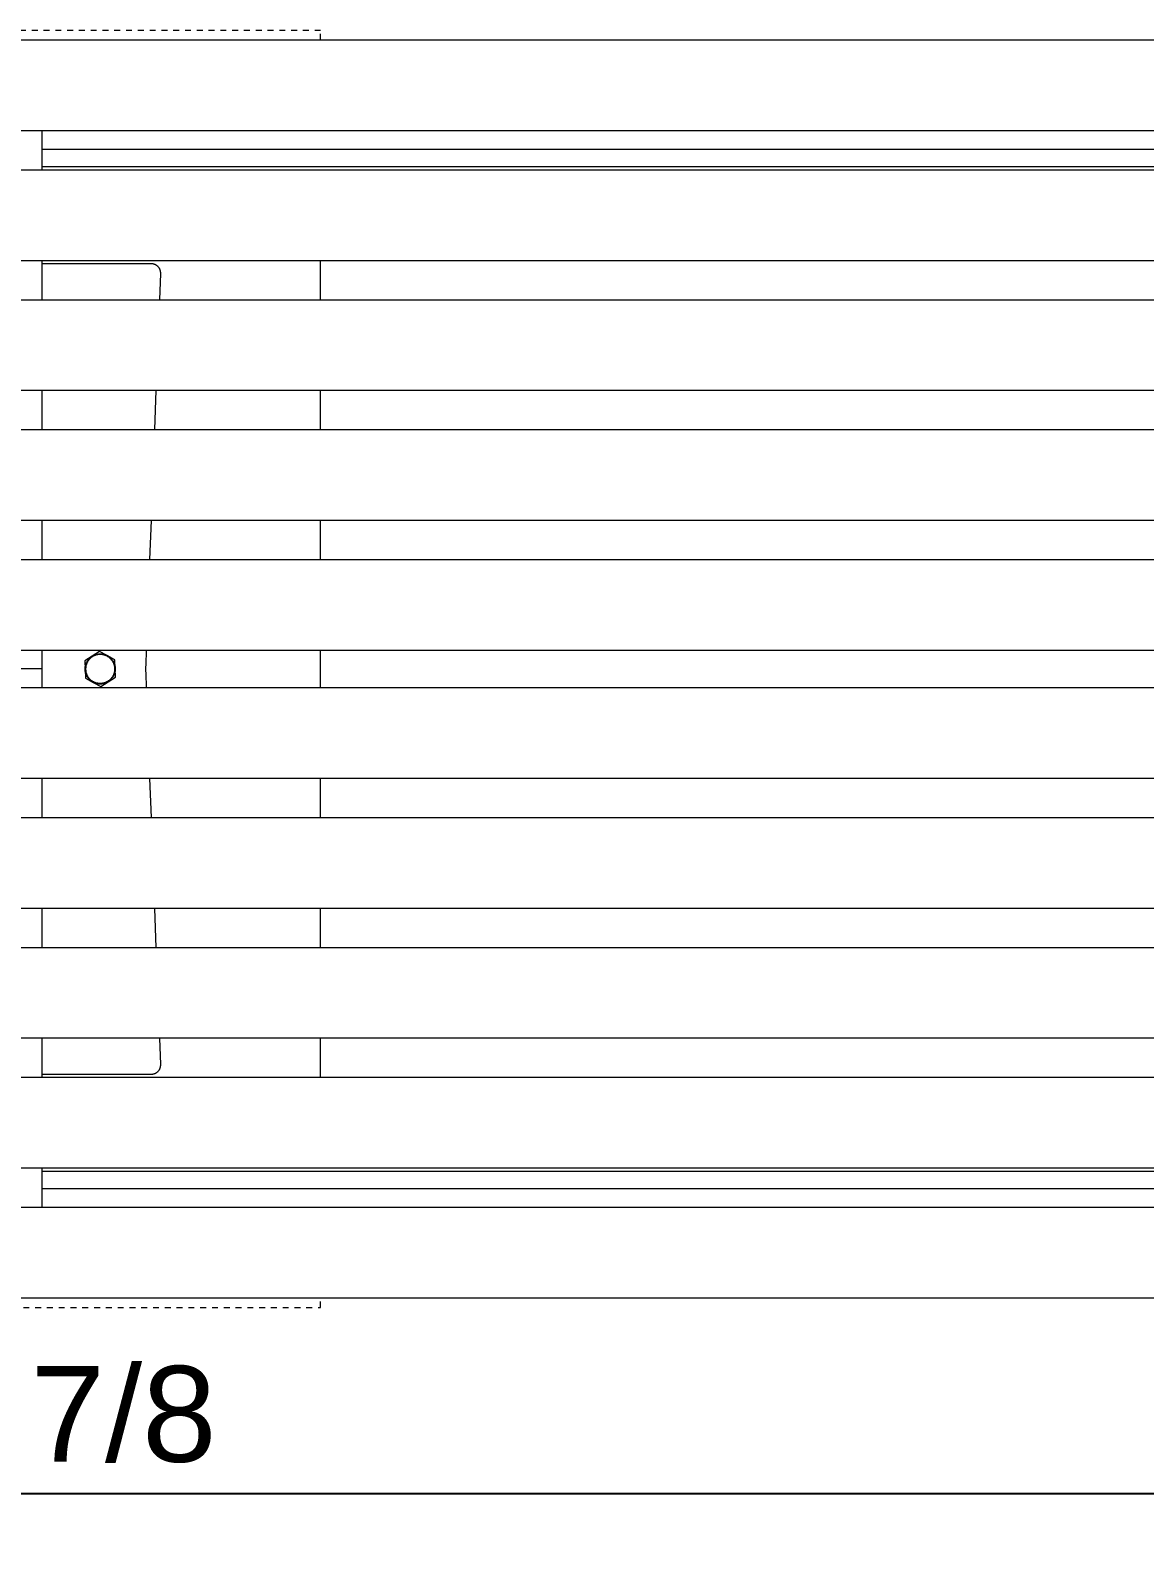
# Model space of a CAD drawing. Header units: inches. Extents: x 1 to 179, y 2 to 121.
# Drawn here: x 47.07 to 65.97, y 49.39 to 75.28 of the extents above; entities that cross this region are included whole.
import ezdxf

# ---------------------------------------------------------------- set-up
doc = ezdxf.new("R2010")
doc.units = ezdxf.units.IN
doc.linetypes.add('HIDDEN', pattern=[1.905, 1.27, -0.635])
for name, color, linetype, lineweight in [('ZANO_R', 7, 'Continuous', 0), ('ZANO_R_przerywana', 250, 'HIDDEN', 0), ('ZANO_W', 1, 'Continuous', 0)]:
    doc.layers.add(name, color=color, linetype=linetype, lineweight=lineweight)
doc.styles.get("Standard").update_dxf_attribs({"font": 'arial.ttf'})
doc.dimstyles.new('amerykanie', dxfattribs={"dimtxt": 50, "dimasz": 50, "dimexe": 0.5, "dimexo": 0.5, "dimgap": 1, "dimtad": 1, "dimdec": 0, "dimzin": 0, "dimlunit": 5, "dimtxsty": 'Standard', "dimcen": 0.09, "dimclrd": 1, "dimclre": 1, "dimclrt": 1, "dimazin": 0, "dimtfac": 1, "dimtdec": 0, "dimtmove": 0, "dimatfit": 3, "dimfxl": 1, "dimtzin": 0, "dimarcsym": 1})

# ---------------------------------------------------------------- blocks, each defined once
blk = doc.blocks.new('*D404')
at = {"layer": 'ZANO_W', "color": 1, "lineweight": -2}
for p, q in [((11.639, 53.528), (11.639, 49.969)), ((82.505, 53.528), (82.505, 49.969)), ((12.639, 50.469), (81.505, 50.469))]:
    blk.add_line(p, q, dxfattribs=at)
at = {"layer": 'ZANO_W', "color": 1}
for points in [[(12.639, 50.636), (12.639, 50.302), (11.639, 50.469)], [(81.505, 50.302), (81.505, 50.636), (82.505, 50.469)]]:
    blk.add_solid(points, dxfattribs=at)
at = {"layer": 'ZANO_W', "color": 1, "insert": (47.072, 51.809), "char_height": 1.625, "attachment_point": 5}
blk.add_mtext('70 7/8', dxfattribs=at)

msp = doc.modelspace()

# ---------------------------------------------------------------- linework, layer by layer
at = {"layer": 'ZANO_R'}
for p, q in [((11.83556, 75.12054), (82.30796, 75.12054)), ((82.30796, 73.57891), (11.83556, 73.57891)), ((47.26861, 72.91778), (47.26861, 73.57891)), ((79.74891, 73.26164), (47.26861, 73.26164)), ((11.83556, 72.91778), (82.30796, 72.91778)), ((79.74891, 72.96846), (47.26861, 72.96846)), ((82.30796, 71.37615), (11.83556, 71.37615)), ((47.26861, 70.71503), (47.26861, 71.37615)), ((49.12282, 71.32252), (47.26861, 71.32252)), ((49.1282, 71.32243), (49.12282, 71.32252)), ((49.13359, 71.32216), (49.1282, 71.32243)), ((49.13895, 71.32169), (49.13359, 71.32216)), ((49.1443, 71.32105), (49.13895, 71.32169)), ((49.14963, 71.32022), (49.1443, 71.32105)), ((49.15492, 71.31922), (49.14963, 71.32022)), ((49.16018, 71.31803), (49.15492, 71.31922)), ((49.16539, 71.31666), (49.16018, 71.31803)), ((49.17055, 71.31511), (49.16539, 71.31666)), ((49.17566, 71.31339), (49.17055, 71.31511)), ((49.18071, 71.3115), (49.17566, 71.31339)), ((49.18568, 71.30943), (49.18071, 71.3115)), ((49.19059, 71.3072), (49.18568, 71.30943)), ((49.19541, 71.30479), (49.19059, 71.3072)), ((49.20015, 71.30223), (49.19541, 71.30479)), ((49.2048, 71.2995), (49.20015, 71.30223)), ((49.20935, 71.29662), (49.2048, 71.2995)), ((49.2138, 71.29358), (49.20935, 71.29662)), ((49.21815, 71.29039), (49.2138, 71.29358)), ((49.22238, 71.28706), (49.21815, 71.29039)), ((49.22649, 71.28358), (49.22238, 71.28706)), ((49.23049, 71.27996), (49.22649, 71.28358)), ((49.23436, 71.27621), (49.23049, 71.27996)), ((49.2381, 71.27233), (49.23436, 71.27621)), ((49.2417, 71.26832), (49.2381, 71.27233)), ((49.24516, 71.26419), (49.2417, 71.26832)), ((49.24848, 71.25995), (49.24516, 71.26419)), ((49.25166, 71.2556), (49.24848, 71.25995)), ((49.25468, 71.25113), (49.25166, 71.2556)), ((49.25755, 71.24657), (49.25468, 71.25113)), ((49.26026, 71.24191), (49.25755, 71.24657)), ((49.26281, 71.23717), (49.26026, 71.24191)), ((49.26519, 71.23233), (49.26281, 71.23717)), ((49.26741, 71.22742), (49.26519, 71.23233)), ((49.26946, 71.22244), (49.26741, 71.22742)), ((49.27134, 71.21739), (49.26946, 71.22244)), ((49.27305, 71.21228), (49.27134, 71.21739)), ((49.27457, 71.20711), (49.27305, 71.21228)), ((49.27592, 71.20189), (49.27457, 71.20711)), ((51.99302, 70.71503), (51.99302, 71.37615)), ((49.26348, 70.71503), (49.28018, 71.15913)), ((49.2771, 71.19663), (49.27592, 71.20189)), ((49.27809, 71.19134), (49.2771, 71.19663)), ((49.27889, 71.18601), (49.27809, 71.19134)), ((49.27952, 71.18065), (49.27889, 71.18601)), ((49.27996, 71.17528), (49.27952, 71.18065)), ((49.28022, 71.1699), (49.27996, 71.17528)), ((49.28018, 71.15913), (49.28029, 71.16451)), ((49.28029, 71.16451), (49.28022, 71.1699)), ((11.83556, 70.71503), (82.30796, 70.71503)), ((82.30796, 69.1734), (11.83556, 69.1734)), ((47.26861, 68.51227), (47.26861, 69.1734)), ((49.18064, 68.51227), (49.20551, 69.1734)), ((51.99302, 68.51227), (51.99302, 69.1734)), ((11.83556, 68.51227), (82.30796, 68.51227)), ((82.30796, 66.97064), (11.83556, 66.97064)), ((47.26861, 66.30951), (47.26861, 66.97064)), ((49.0978, 66.30951), (49.12267, 66.97064)), ((51.99302, 66.30951), (51.99302, 66.97064)), ((11.83556, 66.30951), (82.30796, 66.30951)), ((82.30796, 64.76788), (11.83556, 64.76788)), ((47.26861, 64.4527), (47.26861, 64.76788)), ((48.24107, 64.74771), (48.11617, 64.66878)), ((48.37187, 64.679), (48.24107, 64.74771)), ((49.03075, 64.52643), (49.03983, 64.76788)), ((51.99302, 64.13752), (51.99302, 64.76788)), ((48.11617, 64.66878), (47.99127, 64.58986)), ((47.99127, 64.58986), (47.99716, 64.44223)), ((47.99744, 64.46815), (47.99812, 64.47677)), ((47.99812, 64.47677), (47.99909, 64.48536)), ((47.99909, 64.48536), (48.00034, 64.49391)), ((48.00034, 64.49391), (48.00189, 64.50242)), ((48.00189, 64.50242), (48.00372, 64.51087)), ((48.00372, 64.51087), (48.00583, 64.51925)), ((48.00583, 64.51925), (48.00823, 64.52755)), ((48.00856, 64.48176), (48.0077, 64.47341)), ((48.00823, 64.52755), (48.01091, 64.53577)), ((48.0097, 64.49009), (48.00856, 64.48176)), ((48.01113, 64.49837), (48.0097, 64.49009)), ((48.01091, 64.53577), (48.01386, 64.5439)), ((48.01283, 64.50659), (48.01113, 64.49837)), ((48.01482, 64.51476), (48.01283, 64.50659)), ((48.01386, 64.5439), (48.01708, 64.55192)), ((48.01709, 64.52285), (48.01482, 64.51476)), ((48.01708, 64.55192), (48.02058, 64.55982)), ((48.01963, 64.53086), (48.01709, 64.52285)), ((48.02244, 64.53877), (48.01963, 64.53086)), ((48.02058, 64.55982), (48.02434, 64.56761)), ((48.02552, 64.54659), (48.02244, 64.53877)), ((48.02434, 64.56761), (48.02836, 64.57526)), ((48.02887, 64.5543), (48.02552, 64.54659)), ((48.02836, 64.57526), (48.03263, 64.58277)), ((48.03248, 64.56189), (48.02887, 64.5543)), ((48.03634, 64.56935), (48.03248, 64.56189)), ((48.03263, 64.58277), (48.03716, 64.59014)), ((48.04046, 64.57667), (48.03634, 64.56935)), ((48.03716, 64.59014), (48.04193, 64.59734)), ((48.04483, 64.58385), (48.04046, 64.57667)), ((48.04193, 64.59734), (48.04695, 64.60439)), ((48.04943, 64.59088), (48.04483, 64.58385)), ((48.04695, 64.60439), (48.05219, 64.61125)), ((48.05428, 64.59774), (48.04943, 64.59088)), ((48.05219, 64.61125), (48.05767, 64.61794)), ((48.05935, 64.60444), (48.05428, 64.59774)), ((48.05767, 64.61794), (48.06337, 64.62444)), ((48.06466, 64.61095), (48.05935, 64.60444)), ((48.06337, 64.62444), (48.06929, 64.63074)), ((48.07018, 64.61729), (48.06466, 64.61095)), ((48.06929, 64.63074), (48.07542, 64.63684)), ((48.07591, 64.62343), (48.07018, 64.61729)), ((48.07542, 64.63684), (48.08175, 64.64273)), ((48.08185, 64.62937), (48.07591, 64.62343)), ((48.08175, 64.64273), (48.08827, 64.6484)), ((48.08799, 64.63511), (48.08185, 64.62937)), ((48.09432, 64.64063), (48.08799, 64.63511)), ((48.08827, 64.6484), (48.09498, 64.65384)), ((48.10084, 64.64593), (48.09432, 64.64063)), ((48.09498, 64.65384), (48.10187, 64.65906)), ((48.10754, 64.65101), (48.10084, 64.64593)), ((48.10187, 64.65906), (48.10894, 64.66404)), ((48.1144, 64.65586), (48.10754, 64.65101)), ((48.10894, 64.66404), (48.11617, 64.66878)), ((48.12142, 64.66046), (48.1144, 64.65586)), ((48.11617, 64.66878), (48.12355, 64.67328)), ((48.1286, 64.66483), (48.12142, 64.66046)), ((48.12355, 64.67328), (48.13108, 64.67752)), ((48.13593, 64.66895), (48.1286, 64.66483)), ((48.13108, 64.67752), (48.13875, 64.6815)), ((48.14339, 64.67282), (48.13593, 64.66895)), ((48.13875, 64.6815), (48.14656, 64.68523)), ((48.15097, 64.67642), (48.14339, 64.67282)), ((48.14656, 64.68523), (48.15448, 64.68869)), ((48.15868, 64.67977), (48.15097, 64.67642)), ((48.15448, 64.68869), (48.16251, 64.69187)), ((48.1665, 64.68286), (48.15868, 64.67977)), ((48.16251, 64.69187), (48.17065, 64.69479)), ((48.17441, 64.68567), (48.1665, 64.68286)), ((48.17065, 64.69479), (48.17888, 64.69743)), ((48.18242, 64.68821), (48.17441, 64.68567)), ((48.17888, 64.69743), (48.1872, 64.69979)), ((48.19051, 64.69048), (48.18242, 64.68821)), ((48.1872, 64.69979), (48.19559, 64.70186)), ((48.19867, 64.69247), (48.19051, 64.69048)), ((48.19559, 64.70186), (48.20405, 64.70365)), ((48.2069, 64.69418), (48.19867, 64.69247)), ((48.20405, 64.70365), (48.21256, 64.70516)), ((48.21518, 64.69561), (48.2069, 64.69418)), ((48.21256, 64.70516), (48.22112, 64.70638)), ((48.2235, 64.69675), (48.21518, 64.69561)), ((48.22112, 64.70638), (48.22971, 64.7073)), ((48.23186, 64.69761), (48.2235, 64.69675)), ((48.22971, 64.7073), (48.23833, 64.70794)), ((48.24024, 64.69819), (48.23186, 64.69761)), ((48.23833, 64.70794), (48.24697, 64.70829)), ((48.24864, 64.69848), (48.24024, 64.69819)), ((48.24697, 64.70829), (48.25561, 64.70834)), ((48.25704, 64.69848), (48.24864, 64.69848)), ((48.25561, 64.70834), (48.26425, 64.7081)), ((48.26544, 64.69819), (48.25704, 64.69848)), ((48.26425, 64.7081), (48.27288, 64.70757)), ((48.27382, 64.69762), (48.26544, 64.69819)), ((48.27288, 64.70757), (48.28149, 64.70675)), ((48.28218, 64.69676), (48.27382, 64.69762)), ((48.28149, 64.70675), (48.29006, 64.70564)), ((48.2905, 64.69562), (48.28218, 64.69676)), ((48.29006, 64.70564), (48.29859, 64.70424)), ((48.29878, 64.69419), (48.2905, 64.69562)), ((48.29859, 64.70424), (48.30707, 64.70255)), ((48.30701, 64.69248), (48.29878, 64.69419)), ((48.31517, 64.69049), (48.30701, 64.69248)), ((48.30707, 64.70255), (48.31548, 64.70058)), ((48.32327, 64.68823), (48.31517, 64.69049)), ((48.31548, 64.70058), (48.32383, 64.69832)), ((48.33127, 64.68569), (48.32327, 64.68823)), ((48.32383, 64.69832), (48.33209, 64.69578)), ((48.33919, 64.68287), (48.33127, 64.68569)), ((48.33209, 64.69578), (48.34026, 64.69297)), ((48.34701, 64.67979), (48.33919, 64.68287)), ((48.34026, 64.69297), (48.34834, 64.68988)), ((48.35471, 64.67644), (48.34701, 64.67979)), ((48.34834, 64.68988), (48.3563, 64.68652)), ((48.3623, 64.67284), (48.35471, 64.67644)), ((48.3563, 64.68652), (48.36415, 64.68289)), ((48.36976, 64.66897), (48.3623, 64.67284)), ((48.36415, 64.68289), (48.37187, 64.679)), ((48.37709, 64.66485), (48.36976, 64.66897)), ((48.50267, 64.6103), (48.37187, 64.679)), ((48.37187, 64.679), (48.37945, 64.67485)), ((48.38427, 64.66049), (48.37709, 64.66485)), ((48.37945, 64.67485), (48.38689, 64.67045)), ((48.39129, 64.65588), (48.38427, 64.66049)), ((48.38689, 64.67045), (48.39418, 64.6658)), ((48.39816, 64.65104), (48.39129, 64.65588)), ((48.39418, 64.6658), (48.4013, 64.66091)), ((48.40485, 64.64596), (48.39816, 64.65104)), ((48.4013, 64.66091), (48.40826, 64.65577)), ((48.41137, 64.64066), (48.40485, 64.64596)), ((48.40826, 64.65577), (48.41504, 64.65041)), ((48.4177, 64.63514), (48.41137, 64.64066)), ((48.41504, 64.65041), (48.42163, 64.64482)), ((48.42385, 64.6294), (48.4177, 64.63514)), ((48.42163, 64.64482), (48.42803, 64.63901)), ((48.42979, 64.62346), (48.42385, 64.6294)), ((48.42803, 64.63901), (48.43423, 64.63299)), ((48.43552, 64.61732), (48.42979, 64.62346)), ((48.43423, 64.63299), (48.44023, 64.62676)), ((48.44104, 64.61099), (48.43552, 64.61732)), ((48.44023, 64.62676), (48.44601, 64.62033)), ((48.44635, 64.60447), (48.44104, 64.61099)), ((48.44601, 64.62033), (48.45157, 64.61371)), ((48.45143, 64.59778), (48.44635, 64.60447)), ((48.45627, 64.59092), (48.45143, 64.59778)), ((48.45157, 64.61371), (48.4569, 64.60691)), ((48.46088, 64.58389), (48.45627, 64.59092)), ((48.4569, 64.60691), (48.462, 64.59993)), ((48.46088, 64.58389), (48.46525, 64.57671)), ((48.462, 64.59993), (48.46686, 64.59278)), ((48.46525, 64.57671), (48.46937, 64.56939)), ((48.46686, 64.59278), (48.47148, 64.58547)), ((48.46937, 64.56939), (48.47323, 64.56193)), ((48.47148, 64.58547), (48.47585, 64.57802)), ((48.47323, 64.56193), (48.47684, 64.55434)), ((48.47585, 64.57802), (48.47996, 64.57041)), ((48.47684, 64.55434), (48.48019, 64.54664)), ((48.47996, 64.57041), (48.48382, 64.56268)), ((48.48019, 64.54664), (48.48327, 64.53882)), ((48.48327, 64.53882), (48.48609, 64.5309)), ((48.48382, 64.56268), (48.48741, 64.55481)), ((48.48609, 64.5309), (48.48863, 64.52289)), ((48.48741, 64.55481), (48.49073, 64.54683)), ((48.48863, 64.52289), (48.4909, 64.5148)), ((48.49073, 64.54683), (48.49378, 64.53875)), ((48.4909, 64.5148), (48.49289, 64.50664)), ((48.49289, 64.50664), (48.4946, 64.49841)), ((48.49378, 64.53875), (48.49656, 64.53056)), ((48.4946, 64.49841), (48.49603, 64.49014)), ((48.49603, 64.49014), (48.49717, 64.48181)), ((48.49656, 64.53056), (48.49906, 64.52228)), ((48.49717, 64.48181), (48.49803, 64.47345)), ((48.49906, 64.52228), (48.50128, 64.51393)), ((48.50128, 64.51393), (48.50321, 64.5055)), ((48.50857, 64.46267), (48.50267, 64.6103)), ((48.50321, 64.5055), (48.50486, 64.49702)), ((48.50486, 64.49702), (48.50622, 64.48848)), ((48.50622, 64.48848), (48.50729, 64.47991)), ((48.50729, 64.47991), (48.50808, 64.4713)), ((49.02951, 64.47711), (49.03075, 64.52643)), ((49.02951, 64.42778), (49.02951, 64.47711)), ((47.26861, 64.4527), (46.87491, 64.4527)), ((47.26861, 64.13752), (47.26861, 64.4527)), ((47.99696, 64.45087), (47.99706, 64.45952)), ((47.99716, 64.44223), (47.99696, 64.45087)), ((47.99706, 64.45952), (47.99744, 64.46815)), ((47.99716, 64.44223), (48.00306, 64.2946)), ((47.99766, 64.4336), (47.99716, 64.44223)), ((47.99844, 64.42499), (47.99766, 64.4336)), ((47.99951, 64.41642), (47.99844, 64.42499)), ((48.00087, 64.40788), (47.99951, 64.41642)), ((48.00252, 64.39939), (48.00087, 64.40788)), ((48.00446, 64.39097), (48.00252, 64.39939)), ((48.00306, 64.2946), (48.13386, 64.2259)), ((48.00667, 64.38261), (48.00446, 64.39097)), ((48.00917, 64.37434), (48.00667, 64.38261)), ((48.00712, 64.46502), (48.00684, 64.45663)), ((48.00684, 64.45663), (48.00684, 64.44822)), ((48.00684, 64.44822), (48.00713, 64.43983)), ((48.0077, 64.47341), (48.00712, 64.46502)), ((48.00713, 64.43983), (48.0077, 64.43144)), ((48.0077, 64.43144), (48.00856, 64.42309)), ((48.00856, 64.42309), (48.00971, 64.41476)), ((48.01195, 64.36615), (48.00917, 64.37434)), ((48.00971, 64.41476), (48.01113, 64.40648)), ((48.01113, 64.40648), (48.01284, 64.39826)), ((48.015, 64.35807), (48.01195, 64.36615)), ((48.01284, 64.39826), (48.01483, 64.39009)), ((48.01483, 64.39009), (48.0171, 64.382)), ((48.01832, 64.35009), (48.015, 64.35807)), ((48.0171, 64.382), (48.01964, 64.374)), ((48.02192, 64.34222), (48.01832, 64.35009)), ((48.01964, 64.374), (48.02246, 64.36608)), ((48.02577, 64.33449), (48.02192, 64.34222)), ((48.02246, 64.36608), (48.02554, 64.35826)), ((48.02554, 64.35826), (48.02889, 64.35056)), ((48.02988, 64.32688), (48.02577, 64.33449)), ((48.02889, 64.35056), (48.0325, 64.34297)), ((48.03425, 64.31942), (48.02988, 64.32688)), ((48.0325, 64.34297), (48.03637, 64.33551)), ((48.03887, 64.31212), (48.03425, 64.31942)), ((48.03637, 64.33551), (48.04048, 64.32819)), ((48.04373, 64.30497), (48.03887, 64.31212)), ((48.04048, 64.32819), (48.04485, 64.32101)), ((48.04883, 64.29799), (48.04373, 64.30497)), ((48.04946, 64.31398), (48.04485, 64.32101)), ((48.05417, 64.29119), (48.04883, 64.29799)), ((48.05431, 64.30712), (48.04946, 64.31398)), ((48.05972, 64.28457), (48.05417, 64.29119)), ((48.05938, 64.30042), (48.05431, 64.30712)), ((48.06469, 64.29391), (48.05938, 64.30042)), ((48.06551, 64.27814), (48.05972, 64.28457)), ((48.07021, 64.28758), (48.06469, 64.29391)), ((48.0715, 64.27191), (48.06551, 64.27814)), ((48.07594, 64.28144), (48.07021, 64.28758)), ((48.0777, 64.26589), (48.0715, 64.27191)), ((48.08189, 64.27549), (48.07594, 64.28144)), ((48.0841, 64.26008), (48.0777, 64.26589)), ((48.08803, 64.26976), (48.08189, 64.27549)), ((48.09069, 64.25449), (48.0841, 64.26008)), ((48.09436, 64.26424), (48.08803, 64.26976)), ((48.09747, 64.24913), (48.09069, 64.25449)), ((48.10088, 64.25894), (48.09436, 64.26424)), ((48.10443, 64.24399), (48.09747, 64.24913)), ((48.10757, 64.25386), (48.10088, 64.25894)), ((48.11155, 64.2391), (48.10443, 64.24399)), ((48.11444, 64.24902), (48.10757, 64.25386)), ((48.11884, 64.23445), (48.11155, 64.2391)), ((48.12146, 64.24441), (48.11444, 64.24902)), ((48.12628, 64.23005), (48.11884, 64.23445)), ((48.12864, 64.24004), (48.12146, 64.24441)), ((48.13386, 64.2259), (48.12628, 64.23005)), ((48.13597, 64.23593), (48.12864, 64.24004)), ((48.13386, 64.2259), (48.26466, 64.15719)), ((48.14158, 64.22201), (48.13386, 64.2259)), ((48.14343, 64.23206), (48.13597, 64.23593)), ((48.14943, 64.21838), (48.14158, 64.22201)), ((48.15102, 64.22845), (48.14343, 64.23206)), ((48.15739, 64.21502), (48.14943, 64.21838)), ((48.15872, 64.22511), (48.15102, 64.22845)), ((48.16654, 64.22203), (48.15872, 64.22511)), ((48.17446, 64.21921), (48.16654, 64.22203)), ((48.18247, 64.21667), (48.17446, 64.21921)), ((48.19056, 64.21441), (48.18247, 64.21667)), ((48.26466, 64.15719), (48.38956, 64.23611)), ((48.32331, 64.21669), (48.31522, 64.21442)), ((48.33132, 64.21923), (48.32331, 64.21669)), ((48.33924, 64.22204), (48.33132, 64.21923)), ((48.34705, 64.22513), (48.33924, 64.22204)), ((48.35125, 64.21621), (48.34322, 64.21302)), ((48.35476, 64.22847), (48.34705, 64.22513)), ((48.35918, 64.21967), (48.35125, 64.21621)), ((48.36235, 64.23208), (48.35476, 64.22847)), ((48.36698, 64.22339), (48.35918, 64.21967)), ((48.3698, 64.23595), (48.36235, 64.23208)), ((48.37465, 64.22738), (48.36698, 64.22339)), ((48.37713, 64.24007), (48.3698, 64.23595)), ((48.38218, 64.23162), (48.37465, 64.22738)), ((48.38431, 64.24443), (48.37713, 64.24007)), ((48.38956, 64.23611), (48.38218, 64.23162)), ((48.39133, 64.24904), (48.38431, 64.24443)), ((48.38956, 64.23611), (48.51447, 64.31504)), ((48.39679, 64.24085), (48.38956, 64.23611)), ((48.3982, 64.25389), (48.39133, 64.24904)), ((48.40386, 64.24584), (48.39679, 64.24085)), ((48.40489, 64.25897), (48.3982, 64.25389)), ((48.41075, 64.25105), (48.40386, 64.24584)), ((48.41141, 64.26427), (48.40489, 64.25897)), ((48.41746, 64.2565), (48.41075, 64.25105)), ((48.41774, 64.26979), (48.41141, 64.26427)), ((48.42399, 64.26217), (48.41746, 64.2565)), ((48.42388, 64.27553), (48.41774, 64.26979)), ((48.42982, 64.28147), (48.42388, 64.27553)), ((48.43031, 64.26806), (48.42399, 64.26217)), ((48.43555, 64.28761), (48.42982, 64.28147)), ((48.43644, 64.27416), (48.43031, 64.26806)), ((48.44108, 64.29394), (48.43555, 64.28761)), ((48.44236, 64.28046), (48.43644, 64.27416)), ((48.44638, 64.30046), (48.44108, 64.29394)), ((48.44806, 64.28696), (48.44236, 64.28046)), ((48.45145, 64.30716), (48.44638, 64.30046)), ((48.45354, 64.29364), (48.44806, 64.28696)), ((48.4563, 64.31402), (48.45145, 64.30716)), ((48.45879, 64.30051), (48.45354, 64.29364)), ((48.46091, 64.32105), (48.4563, 64.31402)), ((48.4638, 64.30755), (48.45879, 64.30051)), ((48.46527, 64.32823), (48.46091, 64.32105)), ((48.46857, 64.31476), (48.4638, 64.30755)), ((48.46939, 64.33555), (48.46527, 64.32823)), ((48.4731, 64.32212), (48.46857, 64.31476)), ((48.47325, 64.34301), (48.46939, 64.33555)), ((48.47738, 64.32964), (48.4731, 64.32212)), ((48.47686, 64.3506), (48.47325, 64.34301)), ((48.48021, 64.35831), (48.47686, 64.3506)), ((48.4814, 64.33729), (48.47738, 64.32964)), ((48.48329, 64.36612), (48.48021, 64.35831)), ((48.48515, 64.34507), (48.4814, 64.33729)), ((48.4861, 64.37404), (48.48329, 64.36612)), ((48.48865, 64.35298), (48.48515, 64.34507)), ((48.48864, 64.38205), (48.4861, 64.37404)), ((48.49091, 64.39014), (48.48864, 64.38205)), ((48.49187, 64.361), (48.48865, 64.35298)), ((48.4929, 64.3983), (48.49091, 64.39014)), ((48.49483, 64.36913), (48.49187, 64.361)), ((48.49461, 64.40653), (48.4929, 64.3983)), ((48.49603, 64.41481), (48.49461, 64.40653)), ((48.4975, 64.37734), (48.49483, 64.36913)), ((48.49718, 64.42313), (48.49603, 64.41481)), ((48.49803, 64.43149), (48.49718, 64.42313)), ((48.4999, 64.38565), (48.4975, 64.37734)), ((48.49803, 64.47345), (48.4986, 64.46507)), ((48.49861, 64.43987), (48.49803, 64.43149)), ((48.4986, 64.46507), (48.49889, 64.45667)), ((48.49889, 64.44827), (48.49861, 64.43987)), ((48.49889, 64.45667), (48.49889, 64.44827)), ((48.50201, 64.39403), (48.4999, 64.38565)), ((48.50384, 64.40248), (48.50201, 64.39403)), ((48.50539, 64.41098), (48.50384, 64.40248)), ((48.50665, 64.41954), (48.50539, 64.41098)), ((48.50761, 64.42813), (48.50665, 64.41954)), ((48.50829, 64.43674), (48.50761, 64.42813)), ((48.50808, 64.4713), (48.50857, 64.46267)), ((48.50867, 64.44538), (48.50829, 64.43674)), ((48.51447, 64.31504), (48.50857, 64.46267)), ((48.50857, 64.46267), (48.50877, 64.45402)), ((48.50877, 64.45402), (48.50867, 64.44538)), ((49.03075, 64.37847), (49.02951, 64.42778)), ((49.03981, 64.13752), (49.03075, 64.37847)), ((11.83556, 64.13752), (82.30796, 64.13752)), ((48.16547, 64.21193), (48.15739, 64.21502)), ((48.17364, 64.20912), (48.16547, 64.21193)), ((48.1819, 64.20658), (48.17364, 64.20912)), ((48.19025, 64.20432), (48.1819, 64.20658)), ((48.19866, 64.20235), (48.19025, 64.20432)), ((48.19872, 64.21242), (48.19056, 64.21441)), ((48.20714, 64.20066), (48.19866, 64.20235)), ((48.20695, 64.21071), (48.19872, 64.21242)), ((48.21523, 64.20928), (48.20695, 64.21071)), ((48.21567, 64.19926), (48.20714, 64.20066)), ((48.22355, 64.20814), (48.21523, 64.20928)), ((48.22424, 64.19815), (48.21567, 64.19926)), ((48.23191, 64.20728), (48.22355, 64.20814)), ((48.23285, 64.19733), (48.22424, 64.19815)), ((48.24029, 64.20671), (48.23191, 64.20728)), ((48.24148, 64.1968), (48.23285, 64.19733)), ((48.24869, 64.20642), (48.24029, 64.20671)), ((48.25012, 64.19656), (48.24148, 64.1968)), ((48.25709, 64.20642), (48.24869, 64.20642)), ((48.25876, 64.19661), (48.25012, 64.19656)), ((48.26549, 64.20671), (48.25709, 64.20642)), ((48.2674, 64.19696), (48.25876, 64.19661)), ((48.27387, 64.20728), (48.26549, 64.20671)), ((48.27602, 64.19759), (48.2674, 64.19696)), ((48.28223, 64.20814), (48.27387, 64.20728)), ((48.28461, 64.19852), (48.27602, 64.19759)), ((48.29055, 64.20929), (48.28223, 64.20814)), ((48.29317, 64.19974), (48.28461, 64.19852)), ((48.29883, 64.21072), (48.29055, 64.20929)), ((48.30168, 64.20124), (48.29317, 64.19974)), ((48.30706, 64.21243), (48.29883, 64.21072)), ((48.31014, 64.20304), (48.30168, 64.20124)), ((48.31522, 64.21442), (48.30706, 64.21243)), ((48.31853, 64.20511), (48.31014, 64.20304)), ((48.32685, 64.20747), (48.31853, 64.20511)), ((48.33508, 64.21011), (48.32685, 64.20747)), ((48.34322, 64.21302), (48.33508, 64.21011)), ((82.30796, 62.59589), (11.83556, 62.59589)), ((47.26861, 61.93476), (47.26861, 62.59589)), ((49.12265, 61.93476), (49.09778, 62.59589)), ((51.99302, 61.93476), (51.99302, 62.59589)), ((11.83556, 61.93476), (82.30796, 61.93476)), ((82.30796, 60.39314), (11.83556, 60.39314)), ((47.26861, 59.73201), (47.26861, 60.39314)), ((49.20549, 59.73201), (49.18062, 60.39314)), ((51.99302, 59.73201), (51.99302, 60.39314)), ((11.83556, 59.73201), (82.30796, 59.73201)), ((82.30796, 58.19038), (11.83556, 58.19038)), ((47.26861, 57.52925), (47.26861, 58.19038)), ((49.28018, 57.74577), (49.26346, 58.19038)), ((51.99302, 57.52925), (51.99302, 58.19038)), ((49.28029, 57.74039), (49.28018, 57.74577)), ((11.83556, 57.52925), (82.30796, 57.52925)), ((47.26861, 57.58237), (49.12282, 57.58237)), ((49.12282, 57.58237), (49.1282, 57.58247)), ((49.1282, 57.58247), (49.13359, 57.58274)), ((49.13359, 57.58274), (49.13895, 57.5832)), ((49.13895, 57.5832), (49.1443, 57.58385)), ((49.1443, 57.58385), (49.14963, 57.58467)), ((49.14963, 57.58467), (49.15492, 57.58568)), ((49.15492, 57.58568), (49.16018, 57.58687)), ((49.16018, 57.58687), (49.16539, 57.58824)), ((49.16539, 57.58824), (49.17055, 57.58978)), ((49.17055, 57.58978), (49.17566, 57.59151)), ((49.17566, 57.59151), (49.18071, 57.5934)), ((49.18071, 57.5934), (49.18568, 57.59547)), ((49.18568, 57.59547), (49.19059, 57.5977)), ((49.19059, 57.5977), (49.19541, 57.6001)), ((49.19541, 57.6001), (49.20015, 57.60267)), ((49.20015, 57.60267), (49.2048, 57.6054)), ((49.2048, 57.6054), (49.20935, 57.60828)), ((49.20935, 57.60828), (49.2138, 57.61132)), ((49.2138, 57.61132), (49.21815, 57.61451)), ((49.21815, 57.61451), (49.22238, 57.61784)), ((49.22238, 57.61784), (49.22649, 57.62132)), ((49.22649, 57.62132), (49.23049, 57.62494)), ((49.23049, 57.62494), (49.23436, 57.62869)), ((49.23436, 57.62869), (49.2381, 57.63257)), ((49.2381, 57.63257), (49.2417, 57.63658)), ((49.2417, 57.63658), (49.24516, 57.6407)), ((49.24516, 57.6407), (49.24848, 57.64495)), ((49.24848, 57.64495), (49.25166, 57.6493)), ((49.25166, 57.6493), (49.25468, 57.65376)), ((49.25468, 57.65376), (49.25755, 57.65833)), ((49.25755, 57.65833), (49.26026, 57.66298)), ((49.26026, 57.66298), (49.26281, 57.66773)), ((49.26281, 57.66773), (49.26519, 57.67256)), ((49.26519, 57.67256), (49.26741, 57.67747)), ((49.26741, 57.67747), (49.26946, 57.68246)), ((49.26946, 57.68246), (49.27134, 57.68751)), ((49.27134, 57.68751), (49.27305, 57.69262)), ((49.27305, 57.69262), (49.27457, 57.69779)), ((49.27457, 57.69779), (49.27592, 57.70301)), ((49.27592, 57.70301), (49.2771, 57.70827)), ((49.2771, 57.70827), (49.27809, 57.71356)), ((49.27809, 57.71356), (49.27889, 57.71889)), ((49.27889, 57.71889), (49.27952, 57.72424)), ((49.27952, 57.72424), (49.27996, 57.72961)), ((49.27996, 57.72961), (49.28022, 57.735)), ((49.28022, 57.735), (49.28029, 57.74039)), ((82.30796, 55.98762), (11.83556, 55.98762)), ((47.26861, 55.3265), (47.26861, 55.98762)), ((47.26861, 55.93695), (79.74891, 55.93695)), ((47.26861, 55.64376), (79.74891, 55.64376)), ((11.83556, 55.3265), (82.30796, 55.3265)), ((82.30796, 53.78487), (11.83556, 53.78487))]:
    msp.add_line(p, q, dxfattribs=at)
at = {"layer": 'ZANO_R_przerywana', "ltscale": 0.05}
for p, q in [((51.99302, 75.27921), (42.15051, 75.27921)), ((51.99302, 75.12054), (51.99302, 75.27921)), ((42.15051, 53.62568), (51.99302, 53.62568)), ((51.99302, 53.62568), (51.99302, 53.78487))]:
    msp.add_line(p, q, dxfattribs=at)

# ---------------------------------------------------------------- dimensions: what is measured, and where the dimension line sits
at = {"layer": 'ZANO_W'}
dim = msp.add_linear_dim(base=(82.50481, 50.46887), p1=(11.63871, 54.02827), p2=(82.50481, 54.02827), dimstyle='amerykanie', override={"dimtxt": 1.625, "dimasz": 1, "dimgap": 0.5, "dimdec": 4, "dimaunit": 1, "dimadec": 1, "dimtdec": 4, "dimtmove": 1, "dimfrac": 2}, dxfattribs=at)
dim.commit()
dim.dimension.update_dxf_attribs({"geometry": '*D404', "text_midpoint": (47.07176, 51.80908)})

doc.saveas('drawing.dxf')
